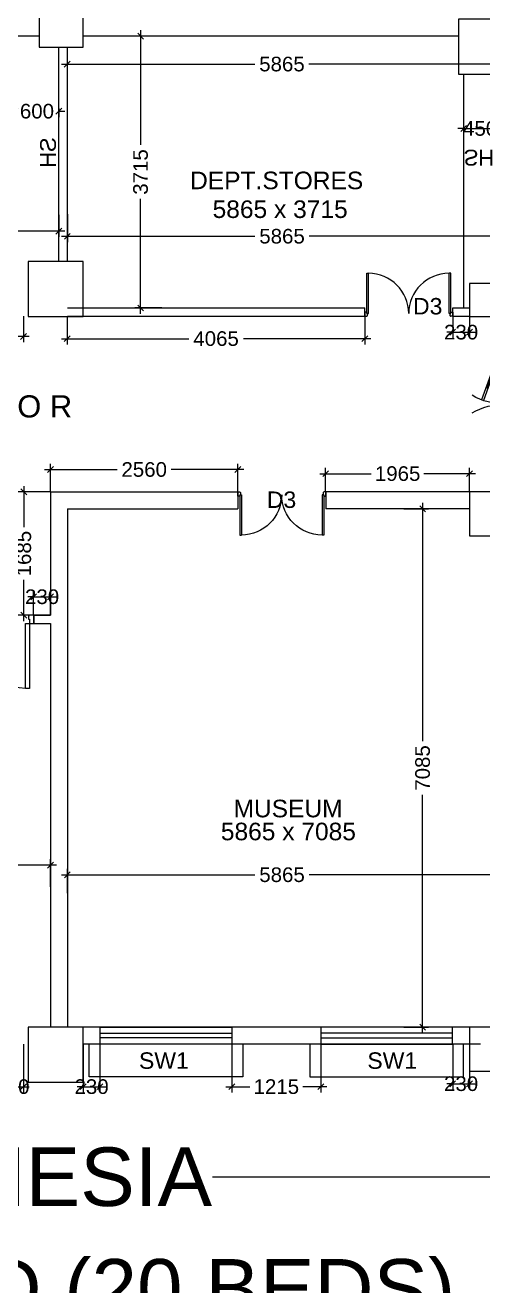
# Model space of a CAD drawing. Extents: x 7897917 to 8423973, y -6487334 to -6173396.
# Drawn here: x 8022005 to 8028255, y -6416719 to -6399491 of the extents above; entities that cross this region are included whole.
import ezdxf
from ezdxf.enums import TextEntityAlignment as Align

# ---------------------------------------------------------------- set-up
doc = ezdxf.new("R2010")
doc.units = 0
doc.header["$LTSCALE"] = 600
doc.header["$MEASUREMENT"] = 0
doc.header["$PDMODE"] = 35
doc.linetypes.add('HIDDEN', pattern=[0.375, 0.25, -0.125])
doc.layers.get('0').update_dxf_attribs({"linetype": 'CONTINUOUS'})
doc.layers.get('Defpoints').update_dxf_attribs({"linetype": 'CONTINUOUS'})
for name, color, linetype in [('chajja', 7, 'CONTINUOUS'), ('DIM-TEXT', 8, 'CONTINUOUS'), ('DOOR', 32, 'CONTINUOUS'), ('joinery', 7, 'CONTINUOUS'), ('LA-column', 3, 'CONTINUOUS'), ('Room Dim', 1, 'CONTINUOUS'), ('Shleves', 7, 'CONTINUOUS'), ('TEXT', 6, 'CONTINUOUS'), ('TXT', 6, 'CONTINUOUS'), ('Walls', 7, 'CONTINUOUS'), ('WIN', 151, 'CONTINUOUS'), ('Working Dim', 5, 'CONTINUOUS')]:
    doc.layers.add(name, color=color, linetype=linetype)
doc.styles.add('ari', font='arial.ttf')
doc.styles.add('ARIAL', font='arial.ttf')
doc.styles.add('RT', font='romant.shx')
doc.dimstyles.new('int. dim', dxfattribs={"dimtxt": 450, "dimasz": 80, "dimexe": 80, "dimexo": 0, "dimgap": 70, "dimtad": 0, "dimdec": 0, "dimzin": 12, "dimdsep": 46, "dimtxsty": 'ari', "dimblk": 'OBLIQUE', "dimcen": 2, "dimdle": 80, "dimclrd": 256, "dimclre": 256, "dimclrt": 6, "dimadec": 0, "dimazin": 0, "dimtfac": 1, "dimtdec": 0, "dimtix": 1, "dimtmove": 2, "dimatfit": 3, "dimfxl": 1, "dimtolj": 1, "dimtzin": 0, "dimlwd": -1, "dimlwe": -1, "dimarcsym": 0})
doc.dimstyles.new('TEXT', dxfattribs={"dimscale": 0, "dimtxt": 600, "dimasz": 300, "dimexe": 300, "dimexo": 30, "dimgap": 50, "dimtad": 0, "dimdec": 0, "dimzin": 0, "dimdsep": 46, "dimtxsty": 'RT', "dimblk": 'OBLIQUE', "dimcen": 0.09, "dimdle": 300, "dimclrd": 256, "dimclre": 256, "dimclrt": 170, "dimadec": 0, "dimazin": 0, "dimtfac": 1, "dimtdec": 0, "dimtofl": 0, "dimtmove": 2, "dimatfit": 3, "dimfxl": 1, "dimfrac": 2, "dimtolj": 1, "dimtzin": 0, "dimlwd": -1, "dimlwe": -1, "dimarcsym": 0})

# ---------------------------------------------------------------- blocks, each defined once
blk = doc.blocks.new('_Oblique')
at = {"color": 0, "linetype": 'ByBlock', "lineweight": -2}
blk.add_line((-0.5, -0.5), (0.5, 0.5), dxfattribs=at)
blk = doc.blocks.new('*D875')
at = {"layer": 'Defpoints', "color": 0, "linetype": 'Continuous', "transparency": 16777216}
for p in [(7997754, -6413865, 1), (8038814, -6413785, -10), (8038814, -6415234)]:
    blk.add_point(p, dxfattribs=at)
at = {"layer": 'DIM-TEXT', "transparency": 16777216}
for p, q in [((7997754, -6413865), (7997754, -6415534)), ((8038814, -6413785), (8038814, -6415534)), ((7997454, -6415234), (8012003, -6415234)), ((8039114, -6415234), (8024565, -6415234))]:
    blk.add_line(p, q, dxfattribs=at)
at = {"layer": 'DIM-TEXT', "linetype": 'Continuous', "transparency": 16777216, "xscale": 300, "yscale": 300, "zscale": 300, "rotation": 180}
blk.add_blockref('_Oblique', (7997754, -6415234), dxfattribs=at)
at = {"layer": 'DIM-TEXT', "linetype": 'Continuous', "transparency": 16777216, "xscale": 300, "yscale": 300, "zscale": 300}
blk.add_blockref('_Oblique', (8038814, -6415234), dxfattribs=at)
at = {"layer": 'DIM-TEXT', "color": 170, "linetype": 'Continuous', "transparency": 16777216, "insert": (8018284, -6415234), "char_height": 750, "attachment_point": 5, "style": 'ari'}
blk.add_mtext('\\A1;{\\H1.067x;DEPT. OF ANESTHESIA}', dxfattribs=at)
blk = doc.blocks.new('Z$W@#1275')
at = {"layer": 'DOOR'}
for p, q in [((73, 1500), (0, 1500)), ((0, 1500), (0, 1467)), ((0, 1467), (2, 1467)), ((11, 1456), (11, 1458)), ((11, 1456), (47, 1456)), ((47, 1467), (736, 1467)), ((47, 1467), (47, 1439)), ((47, 1456), (47, 1467)), ((47, 1467), (73, 1467)), ((47, 1439), (736, 1439)), ((73, 1467), (73, 1500)), ((736, 1467), (736, 1439)), ((0, 33), (2, 33)), ((0, 0), (0, 33)), ((73, 0), (0, 0)), ((11, 44), (11, 42)), ((11, 44), (47, 44)), ((47, 61), (736, 61)), ((47, 33), (47, 61)), ((47, 44), (47, 33)), ((47, 33), (736, 33)), ((47, 33), (73, 33)), ((73, 33), (73, 0)), ((736, 33), (736, 61))]:
    blk.add_line(p, q, dxfattribs=at)
for centre, start, end in [((11, 1467), 180, 270), ((11, 33), 90, 180)]:
    blk.add_arc(centre, 9.13, start, end, dxfattribs=at)
at = {"layer": 'DOOR', "color": 145}
for centre, start, end in [((47, 1439), 270, 0), ((47, 61), 0, 90)]:
    blk.add_arc(centre, 689, start, end, dxfattribs=at)
blk = doc.blocks.new('1000')
at = {"layer": 'DOOR'}
for p, q in [((0, -100), (0, 0)), ((0, 0), (50, 0)), ((50, -100), (0, -100)), ((50, 0), (50, -2)), ((63, -49), (50, -49)), ((50, -49), (50, -100)), ((50, -100), (50, -901)), ((100, -100), (50, -100)), ((63, -13), (61, -13)), ((63, -13), (63, -49)), ((100, -901), (100, -100)), ((837, -13), (837, -49)), ((837, -13), (839, -13)), ((837, -49), (850, -49)), ((850, 0), (850, -2)), ((900, 0), (850, 0)), ((850, -49), (850, -100)), ((850, -100), (900, -100)), ((900, -100), (900, 0)), ((50, -901), (100, -901))]:
    blk.add_line(p, q, dxfattribs=at)
for centre, major_axis, start_param, end_param in [((50, -13), (-7.95, 7.95), 3.926991, 5.497787), ((850, -13), (7.95, 7.95), 0.785398, 2.356194)]:
    blk.add_ellipse(centre, major_axis=major_axis, ratio=1, start_param=start_param, end_param=end_param, dxfattribs=at)
at = {"layer": 'DOOR', "color": 145}
blk.add_ellipse((64, -115), major_axis=(-520, 590), ratio=1, start_param=2.464943, end_param=4.009476, dxfattribs=at)
blk = doc.blocks.new('*D2145')
at = {"layer": 'Defpoints', "color": 0, "transparency": 16777216}
for p in [(8027844, -6403470, 13), (8028074, -6403470, 13), (8028074, -6403687)]:
    blk.add_point(p, dxfattribs=at)
at = {"layer": 'Working Dim', "transparency": 16777216}
for p, q in [((8027844, -6403470), (8027844, -6403767)), ((8028074, -6403470), (8028074, -6403767)), ((8027844, -6403687), (8027764, -6403687)), ((8027844, -6403687), (8028074, -6403687)), ((8028074, -6403687), (8028154, -6403687))]:
    blk.add_line(p, q, dxfattribs=at)
at = {"layer": 'Working Dim', "transparency": 16777216, "xscale": 80, "yscale": 80, "zscale": 80}
blk.add_blockref('_Oblique', (8027844, -6403687), dxfattribs=at)
at = {"layer": 'Working Dim', "transparency": 16777216, "xscale": 80, "yscale": 80, "zscale": 80, "rotation": 180}
blk.add_blockref('_Oblique', (8028074, -6403687), dxfattribs=at)
at = {"layer": 'Working Dim', "color": 6, "transparency": 16777216, "insert": (8027959, -6403687), "char_height": 200, "attachment_point": 5, "style": 'ari'}
blk.add_mtext('\\A1;230', dxfattribs=at)
blk = doc.blocks.new('*D2154')
at = {"layer": 'Defpoints', "color": 0, "transparency": 16777216}
for p in [(8022350, -6410970), (8018236, -6411265, 13), (8022350, -6411265, 13)]:
    blk.add_point(p, dxfattribs=at)
at = {"layer": 'Working Dim', "transparency": 16777216}
for p, q in [((8018236, -6411265), (8018236, -6410890)), ((8022350, -6411265), (8022350, -6410890)), ((8018156, -6410970), (8019920, -6410970)), ((8022430, -6410970), (8020666, -6410970))]:
    blk.add_line(p, q, dxfattribs=at)
at = {"layer": 'Working Dim', "transparency": 16777216, "xscale": 80, "yscale": 80, "zscale": 80, "rotation": 180}
blk.add_blockref('_Oblique', (8018236, -6410970), dxfattribs=at)
at = {"layer": 'Working Dim', "transparency": 16777216, "xscale": 80, "yscale": 80, "zscale": 80}
blk.add_blockref('_Oblique', (8022350, -6410970), dxfattribs=at)
at = {"layer": 'Working Dim', "color": 6, "transparency": 16777216, "insert": (8020293, -6410970), "char_height": 200, "attachment_point": 5, "style": 'ari'}
blk.add_mtext('\\A1;4115', dxfattribs=at)
blk = doc.blocks.new('*D2159')
at = {"layer": 'Defpoints', "color": 0, "transparency": 16777216}
for p in [(8027177, -6406100, 13), (8027434, -6406100), (8027176, -6413185, 2)]:
    blk.add_point(p, dxfattribs=at)
at = {"layer": 'Working Dim', "transparency": 16777216}
for p, q in [((8027177, -6406100), (8027514, -6406100)), ((8027434, -6406020), (8027434, -6409274)), ((8027434, -6413265), (8027434, -6410011)), ((8027176, -6413185), (8027514, -6413185))]:
    blk.add_line(p, q, dxfattribs=at)
at = {"layer": 'Working Dim', "transparency": 16777216, "xscale": 80, "yscale": 80, "zscale": 80}
for p, rotation in [((8027434, -6406100), 90), ((8027434, -6413185), 270)]:
    blk.add_blockref('_Oblique', p, dxfattribs=dict(at, rotation=rotation))
at = {"layer": 'Working Dim', "color": 6, "transparency": 16777216, "insert": (8027434, -6409642), "char_height": 200, "attachment_point": 5, "rotation": 90, "style": 'ari'}
blk.add_mtext('\\A1;7085', dxfattribs=at)
blk = doc.blocks.new('*D2161')
at = {"layer": 'Defpoints', "color": 0, "transparency": 16777216}
for p in [(8028445, -6411102), (8022580, -6411351, 13), (8028445, -6411351, 5)]:
    blk.add_point(p, dxfattribs=at)
at = {"layer": 'Working Dim', "transparency": 16777216}
for p, q in [((8022500, -6411102), (8025143, -6411102)), ((8022580, -6411351), (8022580, -6411022)), ((8028525, -6411102), (8025882, -6411102)), ((8028445, -6411351), (8028445, -6411022))]:
    blk.add_line(p, q, dxfattribs=at)
at = {"layer": 'Working Dim', "transparency": 16777216, "xscale": 80, "yscale": 80, "zscale": 80, "rotation": 180}
blk.add_blockref('_Oblique', (8022580, -6411102), dxfattribs=at)
at = {"layer": 'Working Dim', "transparency": 16777216, "xscale": 80, "yscale": 80, "zscale": 80}
blk.add_blockref('_Oblique', (8028445, -6411102), dxfattribs=at)
at = {"layer": 'Working Dim', "color": 6, "transparency": 16777216, "insert": (8025513, -6411102), "char_height": 200, "attachment_point": 5, "style": 'ari'}
blk.add_mtext('\\A1;5865', dxfattribs=at)
blk = doc.blocks.new('*D2164')
at = {"layer": 'Defpoints', "color": 0, "transparency": 16777216}
for p in [(8022350, -6407303), (8022120, -6407554, 13), (8022350, -6407554, 13)]:
    blk.add_point(p, dxfattribs=at)
at = {"layer": 'Working Dim', "transparency": 16777216}
for p, q in [((8022120, -6407303), (8022040, -6407303)), ((8022120, -6407554), (8022120, -6407223)), ((8022120, -6407303), (8022350, -6407303)), ((8022350, -6407554), (8022350, -6407223)), ((8022350, -6407303), (8022430, -6407303))]:
    blk.add_line(p, q, dxfattribs=at)
at = {"layer": 'Working Dim', "transparency": 16777216, "xscale": 80, "yscale": 80, "zscale": 80}
blk.add_blockref('_Oblique', (8022120, -6407303), dxfattribs=at)
at = {"layer": 'Working Dim', "transparency": 16777216, "xscale": 80, "yscale": 80, "zscale": 80, "rotation": 180}
blk.add_blockref('_Oblique', (8022350, -6407303), dxfattribs=at)
at = {"layer": 'Working Dim', "color": 6, "transparency": 16777216, "insert": (8022235, -6407303), "char_height": 200, "attachment_point": 5, "style": 'ari'}
blk.add_mtext('\\A1;230', dxfattribs=at)
blk = doc.blocks.new('*D2166')
at = {"layer": 'Defpoints', "color": 0, "transparency": 16777216}
for p in [(8024909, -6405564), (8022350, -6405869, 13), (8024909, -6405869, 13)]:
    blk.add_point(p, dxfattribs=at)
at = {"layer": 'Working Dim', "transparency": 16777216}
for p, q in [((8022270, -6405564), (8023260, -6405564)), ((8022350, -6405869), (8022350, -6405484)), ((8024989, -6405564), (8024000, -6405564)), ((8024909, -6405869), (8024909, -6405484))]:
    blk.add_line(p, q, dxfattribs=at)
at = {"layer": 'Working Dim', "transparency": 16777216, "xscale": 80, "yscale": 80, "zscale": 80, "rotation": 180}
blk.add_blockref('_Oblique', (8022350, -6405564), dxfattribs=at)
at = {"layer": 'Working Dim', "transparency": 16777216, "xscale": 80, "yscale": 80, "zscale": 80}
blk.add_blockref('_Oblique', (8024909, -6405564), dxfattribs=at)
at = {"layer": 'Working Dim', "color": 6, "transparency": 16777216, "insert": (8023630, -6405564), "char_height": 200, "attachment_point": 5, "style": 'ari'}
blk.add_mtext('\\A1;2560', dxfattribs=at)
blk = doc.blocks.new('*D2168')
at = {"layer": 'Defpoints', "color": 0, "transparency": 16777216}
for p in [(8022350, -6405869, 13), (8021986, -6407554), (8022350, -6407554, 13)]:
    blk.add_point(p, dxfattribs=at)
at = {"layer": 'Working Dim', "transparency": 16777216}
for p, q in [((8022350, -6405869), (8021906, -6405869)), ((8021986, -6405789), (8021986, -6406352)), ((8021986, -6407634), (8021986, -6407072)), ((8022350, -6407554), (8021906, -6407554))]:
    blk.add_line(p, q, dxfattribs=at)
at = {"layer": 'Working Dim', "transparency": 16777216, "xscale": 80, "yscale": 80, "zscale": 80}
for p, rotation in [((8021986, -6405869), 90), ((8021986, -6407554), 270)]:
    blk.add_blockref('_Oblique', p, dxfattribs=dict(at, rotation=rotation))
at = {"layer": 'Working Dim', "color": 6, "transparency": 16777216, "insert": (8021986, -6406712), "char_height": 200, "attachment_point": 5, "rotation": 90, "style": 'ari'}
blk.add_mtext('\\A1;1685', dxfattribs=at)
blk = doc.blocks.new('*D2170')
at = {"layer": 'Defpoints', "color": 0, "transparency": 16777216}
for p in [(8028074, -6405620), (8026109, -6405869, 13), (8028074, -6405870, 3)]:
    blk.add_point(p, dxfattribs=at)
at = {"layer": 'Working Dim', "transparency": 16777216}
for p, q in [((8026109, -6405869), (8026109, -6405540)), ((8028074, -6405870), (8028074, -6405540)), ((8026029, -6405620), (8026732, -6405620)), ((8028154, -6405620), (8027452, -6405620))]:
    blk.add_line(p, q, dxfattribs=at)
at = {"layer": 'Working Dim', "transparency": 16777216, "xscale": 80, "yscale": 80, "zscale": 80, "rotation": 180}
blk.add_blockref('_Oblique', (8026109, -6405620), dxfattribs=at)
at = {"layer": 'Working Dim', "transparency": 16777216, "xscale": 80, "yscale": 80, "zscale": 80}
blk.add_blockref('_Oblique', (8028074, -6405620), dxfattribs=at)
at = {"layer": 'Working Dim', "color": 6, "transparency": 16777216, "insert": (8027092, -6405620), "char_height": 200, "attachment_point": 5, "style": 'ari'}
blk.add_mtext('\\A1;1965', dxfattribs=at)
blk = doc.blocks.new('*D2171')
at = {"layer": 'Defpoints', "color": 0, "transparency": 16777216}
for p in [(8022579, -6403470, 13), (8026644, -6403470, 13), (8022579, -6403775)]:
    blk.add_point(p, dxfattribs=at)
at = {"layer": 'Working Dim', "transparency": 16777216}
for p, q in [((8022579, -6403470), (8022579, -6403855)), ((8026644, -6403470), (8026644, -6403855)), ((8022499, -6403775), (8024238, -6403775)), ((8026724, -6403775), (8024985, -6403775))]:
    blk.add_line(p, q, dxfattribs=at)
at = {"layer": 'Working Dim', "transparency": 16777216, "xscale": 80, "yscale": 80, "zscale": 80, "rotation": 180}
blk.add_blockref('_Oblique', (8022579, -6403775), dxfattribs=at)
at = {"layer": 'Working Dim', "transparency": 16777216, "xscale": 80, "yscale": 80, "zscale": 80}
blk.add_blockref('_Oblique', (8026644, -6403775), dxfattribs=at)
at = {"layer": 'Working Dim', "color": 6, "transparency": 16777216, "insert": (8024612, -6403775), "char_height": 200, "attachment_point": 5, "style": 'ari'}
blk.add_mtext('\\A1;4065', dxfattribs=at)
blk = doc.blocks.new('*D2173')
at = {"layer": 'Defpoints', "color": 0, "transparency": 16777216}
for p in [(8018795, -6403469, 2), (8021980, -6403469, 2), (8018795, -6403744)]:
    blk.add_point(p, dxfattribs=at)
at = {"layer": 'Working Dim', "transparency": 16777216}
for p, q in [((8018795, -6403469), (8018795, -6403824)), ((8021980, -6403469), (8021980, -6403824)), ((8018715, -6403744), (8020018, -6403744)), ((8022060, -6403744), (8020757, -6403744))]:
    blk.add_line(p, q, dxfattribs=at)
at = {"layer": 'Working Dim', "transparency": 16777216, "xscale": 80, "yscale": 80, "zscale": 80, "rotation": 180}
blk.add_blockref('_Oblique', (8018795, -6403744), dxfattribs=at)
at = {"layer": 'Working Dim', "transparency": 16777216, "xscale": 80, "yscale": 80, "zscale": 80}
blk.add_blockref('_Oblique', (8021980, -6403744), dxfattribs=at)
at = {"layer": 'Working Dim', "color": 6, "transparency": 16777216, "insert": (8020388, -6403744), "char_height": 200, "attachment_point": 5, "style": 'ari'}
blk.add_mtext('\\A1;3185', dxfattribs=at)
blk = doc.blocks.new('*D2186')
at = {"layer": 'Defpoints', "color": 0, "transparency": 16777216}
for p in [(8017680, -6402120, 13), (8022465, -6402081, 2), (8022465, -6402305)]:
    blk.add_point(p, dxfattribs=at)
at = {"layer": 'Working Dim', "transparency": 16777216}
for p, q in [((8017680, -6402120), (8017680, -6402385)), ((8022465, -6402081), (8022465, -6402385)), ((8017600, -6402305), (8019699, -6402305)), ((8022545, -6402305), (8020446, -6402305))]:
    blk.add_line(p, q, dxfattribs=at)
at = {"layer": 'Working Dim', "transparency": 16777216, "xscale": 80, "yscale": 80, "zscale": 80, "rotation": 180}
blk.add_blockref('_Oblique', (8017680, -6402305), dxfattribs=at)
at = {"layer": 'Working Dim', "transparency": 16777216, "xscale": 80, "yscale": 80, "zscale": 80}
blk.add_blockref('_Oblique', (8022465, -6402305), dxfattribs=at)
at = {"layer": 'Working Dim', "color": 6, "transparency": 16777216, "insert": (8020073, -6402305), "char_height": 200, "attachment_point": 5, "style": 'ari'}
blk.add_mtext('\\A1;4785', dxfattribs=at)
blk = doc.blocks.new('*D2188')
at = {"layer": 'Defpoints', "color": 0, "transparency": 16777216}
for p in [(8022580, -6402072, 2), (8028445, -6402072, 13), (8028445, -6402376)]:
    blk.add_point(p, dxfattribs=at)
at = {"layer": 'Working Dim', "transparency": 16777216}
for p, q in [((8022580, -6402072), (8022580, -6402456)), ((8028445, -6402072), (8028445, -6402456)), ((8022500, -6402376), (8025143, -6402376)), ((8028525, -6402376), (8025882, -6402376))]:
    blk.add_line(p, q, dxfattribs=at)
at = {"layer": 'Working Dim', "transparency": 16777216, "xscale": 80, "yscale": 80, "zscale": 80, "rotation": 180}
blk.add_blockref('_Oblique', (8022580, -6402376), dxfattribs=at)
at = {"layer": 'Working Dim', "transparency": 16777216, "xscale": 80, "yscale": 80, "zscale": 80}
blk.add_blockref('_Oblique', (8028445, -6402376), dxfattribs=at)
at = {"layer": 'Working Dim', "color": 6, "transparency": 16777216, "insert": (8025513, -6402376), "char_height": 200, "attachment_point": 5, "style": 'ari'}
blk.add_mtext('\\A1;5865', dxfattribs=at)
blk = doc.blocks.new('*D2190')
at = {"layer": 'Defpoints', "color": 0, "transparency": 16777216}
for p in [(8023581, -6399640), (8023870, -6399640, 5), (8023870, -6403355, 13)]:
    blk.add_point(p, dxfattribs=at)
at = {"layer": 'Working Dim', "transparency": 16777216}
for p, q in [((8023581, -6399560), (8023581, -6401128)), ((8023870, -6399640), (8023501, -6399640)), ((8023581, -6403435), (8023581, -6401866)), ((8023870, -6403355), (8023501, -6403355))]:
    blk.add_line(p, q, dxfattribs=at)
at = {"layer": 'Working Dim', "transparency": 16777216, "xscale": 80, "yscale": 80, "zscale": 80}
for p, rotation in [((8023581, -6399640), 90), ((8023581, -6403355), 270)]:
    blk.add_blockref('_Oblique', p, dxfattribs=dict(at, rotation=rotation))
at = {"layer": 'Working Dim', "color": 6, "transparency": 16777216, "insert": (8023581, -6401497), "char_height": 200, "attachment_point": 5, "rotation": 90, "style": 'ari'}
blk.add_mtext('\\A1;3715', dxfattribs=at)
blk = doc.blocks.new('*D2193')
at = {"layer": 'Defpoints', "color": 0, "transparency": 16777216}
for p in [(8022579, -6399929), (8022579, -6400023), (8028444, -6400516)]:
    blk.add_point(p, dxfattribs=at)
at = {"layer": 'Working Dim', "transparency": 16777216}
for p, q in [((8022499, -6400023), (8025142, -6400023)), ((8022579, -6399929), (8022579, -6400103)), ((8028524, -6400023), (8025881, -6400023)), ((8028444, -6400516), (8028444, -6399943))]:
    blk.add_line(p, q, dxfattribs=at)
at = {"layer": 'Working Dim', "transparency": 16777216, "xscale": 80, "yscale": 80, "zscale": 80, "rotation": 180}
blk.add_blockref('_Oblique', (8022579, -6400023), dxfattribs=at)
at = {"layer": 'Working Dim', "transparency": 16777216, "xscale": 80, "yscale": 80, "zscale": 80}
blk.add_blockref('_Oblique', (8028444, -6400023), dxfattribs=at)
at = {"layer": 'Working Dim', "color": 6, "transparency": 16777216, "insert": (8025512, -6400023), "char_height": 200, "attachment_point": 5, "style": 'ari'}
blk.add_mtext('\\A1;5865', dxfattribs=at)
blk = doc.blocks.new('*D2207')
at = {"layer": 'Defpoints', "color": 0, "transparency": 16777216}
for p in [(8021680, -6413415), (8021980, -6413415), (8021980, -6413998)]:
    blk.add_point(p, dxfattribs=at)
at = {"layer": 'Working Dim', "transparency": 16777216}
for p, q in [((8021680, -6413415), (8021680, -6414078)), ((8021980, -6413415), (8021980, -6414078)), ((8021680, -6413998), (8021600, -6413998)), ((8021680, -6413998), (8021980, -6413998)), ((8021980, -6413998), (8022060, -6413998))]:
    blk.add_line(p, q, dxfattribs=at)
at = {"layer": 'Working Dim', "transparency": 16777216, "xscale": 80, "yscale": 80, "zscale": 80}
blk.add_blockref('_Oblique', (8021680, -6413998), dxfattribs=at)
at = {"layer": 'Working Dim', "transparency": 16777216, "xscale": 80, "yscale": 80, "zscale": 80, "rotation": 180}
blk.add_blockref('_Oblique', (8021980, -6413998), dxfattribs=at)
at = {"layer": 'Working Dim', "color": 6, "transparency": 16777216, "insert": (8021830, -6413998), "char_height": 200, "attachment_point": 5, "style": 'ari'}
blk.add_mtext('\\A1;300', dxfattribs=at)
blk = doc.blocks.new('*D2208')
at = {"layer": 'Defpoints', "color": 0, "transparency": 16777216}
for p in [(8022796, -6413415, 2), (8023026, -6413415), (8023026, -6413998)]:
    blk.add_point(p, dxfattribs=at)
at = {"layer": 'Working Dim', "transparency": 16777216}
for p, q in [((8022796, -6413415), (8022796, -6414078)), ((8023026, -6413415), (8023026, -6414078)), ((8022796, -6413998), (8022716, -6413998)), ((8022796, -6413998), (8023026, -6413998)), ((8023026, -6413998), (8023106, -6413998))]:
    blk.add_line(p, q, dxfattribs=at)
at = {"layer": 'Working Dim', "transparency": 16777216, "xscale": 80, "yscale": 80, "zscale": 80}
blk.add_blockref('_Oblique', (8022796, -6413998), dxfattribs=at)
at = {"layer": 'Working Dim', "transparency": 16777216, "xscale": 80, "yscale": 80, "zscale": 80, "rotation": 180}
blk.add_blockref('_Oblique', (8023026, -6413998), dxfattribs=at)
at = {"layer": 'Working Dim', "color": 6, "transparency": 16777216, "insert": (8022911, -6413998), "char_height": 200, "attachment_point": 5, "style": 'ari'}
blk.add_mtext('\\A1;230', dxfattribs=at)
blk = doc.blocks.new('*D2209')
at = {"layer": 'Defpoints', "color": 0, "transparency": 16777216}
for p in [(8024826, -6413415), (8026044, -6413415), (8026044, -6413998)]:
    blk.add_point(p, dxfattribs=at)
at = {"layer": 'Working Dim', "transparency": 16777216}
for p, q in [((8024826, -6413415), (8024826, -6414078)), ((8026044, -6413415), (8026044, -6414078)), ((8024746, -6413998), (8025075, -6413998)), ((8026124, -6413998), (8025795, -6413998))]:
    blk.add_line(p, q, dxfattribs=at)
at = {"layer": 'Working Dim', "transparency": 16777216, "xscale": 80, "yscale": 80, "zscale": 80, "rotation": 180}
blk.add_blockref('_Oblique', (8024826, -6413998), dxfattribs=at)
at = {"layer": 'Working Dim', "transparency": 16777216, "xscale": 80, "yscale": 80, "zscale": 80}
blk.add_blockref('_Oblique', (8026044, -6413998), dxfattribs=at)
at = {"layer": 'Working Dim', "color": 6, "transparency": 16777216, "insert": (8025435, -6413998), "char_height": 200, "attachment_point": 5, "style": 'ari'}
blk.add_mtext('\\A1;1215', dxfattribs=at)
blk = doc.blocks.new('*D2210')
at = {"layer": 'Defpoints', "color": 0, "transparency": 16777216}
for p in [(8027844, -6413415), (8028074, -6413415), (8028074, -6413958)]:
    blk.add_point(p, dxfattribs=at)
at = {"layer": 'Working Dim', "transparency": 16777216}
for p, q in [((8027844, -6413415), (8027844, -6414038)), ((8028074, -6413415), (8028074, -6414038)), ((8027844, -6413958), (8027764, -6413958)), ((8027844, -6413958), (8028074, -6413958)), ((8028074, -6413958), (8028154, -6413958))]:
    blk.add_line(p, q, dxfattribs=at)
at = {"layer": 'Working Dim', "transparency": 16777216, "xscale": 80, "yscale": 80, "zscale": 80}
blk.add_blockref('_Oblique', (8027844, -6413958), dxfattribs=at)
at = {"layer": 'Working Dim', "transparency": 16777216, "xscale": 80, "yscale": 80, "zscale": 80, "rotation": 180}
blk.add_blockref('_Oblique', (8028074, -6413958), dxfattribs=at)
at = {"layer": 'Working Dim', "color": 6, "transparency": 16777216, "insert": (8027959, -6413958), "char_height": 200, "attachment_point": 5, "style": 'ari'}
blk.add_mtext('\\A1;230', dxfattribs=at)
blk = doc.blocks.new('A$C02430674')
at = {"layer": 'Shleves', "color": 10, "style": 'ARIAL'}
blk.add_text('SH', height=720, dxfattribs=at).set_placement((-753, 322, -97))
blk = doc.blocks.new('Z$W@#5624')
at = {"layer": 'DOOR'}
for p, q in [((19, 470), (840, 769)), ((28, 446), (849, 745)), ((188, 518), (680, 697)), ((676, 709), (685, 685)), ((183, 529), (192, 506)), ((0, 400), (0, 499)), ((0, 499), (25, 499)), ((0, 400), (25, 400)), ((19, 470), (28, 446)), ((25, 400), (25, 499)), ((1770, 453), (949, 154)), ((1779, 429), (957, 130)), ((1610, 381), (1117, 202)), ((1614, 369), (1606, 393)), ((1779, 429), (1770, 453)), ((1798, 499), (1773, 499)), ((1773, 400), (1773, 499)), ((1798, 400), (1773, 400)), ((1798, 400), (1798, 499)), ((1113, 214), (1122, 190))]:
    blk.add_line(p, q, dxfattribs=at)
at = {"layer": 'DOOR', "color": 145}
for centre, start_param, end_param in [((0, 449), 2.617994, 3.665191), ((1798, 449), -0.523599, 0.523599)]:
    blk.add_ellipse(centre, major_axis=(-899, 0), ratio=1, start_param=start_param, end_param=end_param, dxfattribs=at)
blk = doc.blocks.new('*D2216')
at = {"layer": 'Defpoints', "color": 0, "transparency": 16777216}
for p in [(8027994, -6400806), (8028444, -6400806), (8028444, -6400903)]:
    blk.add_point(p, dxfattribs=at)
at = {"layer": 'Working Dim', "transparency": 16777216}
for p, q in [((8027994, -6400903), (8027914, -6400903)), ((8027994, -6400806), (8027994, -6400983)), ((8027994, -6400903), (8028444, -6400903)), ((8028444, -6400806), (8028444, -6400983)), ((8028444, -6400903), (8028524, -6400903))]:
    blk.add_line(p, q, dxfattribs=at)
at = {"layer": 'Working Dim', "transparency": 16777216, "xscale": 80, "yscale": 80, "zscale": 80}
blk.add_blockref('_Oblique', (8027994, -6400903), dxfattribs=at)
at = {"layer": 'Working Dim', "transparency": 16777216, "xscale": 80, "yscale": 80, "zscale": 80, "rotation": 180}
blk.add_blockref('_Oblique', (8028444, -6400903), dxfattribs=at)
at = {"layer": 'Working Dim', "color": 6, "transparency": 16777216, "insert": (8028219, -6400903), "char_height": 200, "attachment_point": 5, "style": 'ari'}
blk.add_mtext('\\A1;450', dxfattribs=at)
blk = doc.blocks.new('*D2217')
at = {"layer": 'Defpoints', "color": 0, "transparency": 16777216}
for p in [(8021865, -6400631), (8022465, -6400631), (8022465, -6400667)]:
    blk.add_point(p, dxfattribs=at)
at = {"layer": 'Working Dim', "transparency": 16777216}
for p, q in [((8021865, -6400667), (8021785, -6400667)), ((8021865, -6400631), (8021865, -6400747)), ((8021865, -6400667), (8021874, -6400667)), ((8022465, -6400667), (8022456, -6400667)), ((8022465, -6400631), (8022465, -6400747)), ((8022465, -6400667), (8022545, -6400667))]:
    blk.add_line(p, q, dxfattribs=at)
at = {"layer": 'Working Dim', "transparency": 16777216, "xscale": 80, "yscale": 80, "zscale": 80}
blk.add_blockref('_Oblique', (8021865, -6400667), dxfattribs=at)
at = {"layer": 'Working Dim', "transparency": 16777216, "xscale": 80, "yscale": 80, "zscale": 80, "rotation": 180}
blk.add_blockref('_Oblique', (8022465, -6400667), dxfattribs=at)
at = {"layer": 'Working Dim', "color": 6, "transparency": 16777216, "insert": (8022165, -6400667), "char_height": 200, "attachment_point": 5, "style": 'ari'}
blk.add_mtext('\\A1;600', dxfattribs=at)
blk = doc.blocks.new('*D2279')
at = {"layer": 'Defpoints', "color": 0, "linetype": 'Continuous', "transparency": 16777216}
for p in [(8038814, -6416874), (7997754, -6418964, 1), (8038814, -6419044, -10)]:
    blk.add_point(p, dxfattribs=at)
at = {"layer": 'DIM-TEXT', "transparency": 16777216}
for p, q in [((7997754, -6418964), (7997754, -6416574)), ((8038814, -6419044), (8038814, -6416574)), ((7997454, -6416874), (8008700, -6416874)), ((8039114, -6416874), (8027868, -6416874))]:
    blk.add_line(p, q, dxfattribs=at)
at = {"layer": 'DIM-TEXT', "linetype": 'Continuous', "transparency": 16777216, "xscale": 300, "yscale": 300, "zscale": 300, "rotation": 180}
blk.add_blockref('_Oblique', (7997754, -6416874), dxfattribs=at)
at = {"layer": 'DIM-TEXT', "linetype": 'Continuous', "transparency": 16777216, "xscale": 300, "yscale": 300, "zscale": 300}
blk.add_blockref('_Oblique', (8038814, -6416874), dxfattribs=at)
at = {"layer": 'DIM-TEXT', "color": 170, "linetype": 'Continuous', "transparency": 16777216, "insert": (8018284, -6416874), "char_height": 750, "attachment_point": 5, "style": 'ari'}
blk.add_mtext('\\A1;{\\H1.067x;POST-OPERATIVE WARD (20 BEDS) }', dxfattribs=at)

msp = doc.modelspace()

# ---------------------------------------------------------------- linework, layer by layer
at = {"layer": 'chajja', "linetype": 'HIDDEN', "ltscale": 750}
for points in [[(8024976.467, -6413414.655), (8024976.467, -6413864.655), (8022876.467, -6413864.654), (8022876.467, -6413414.654)], [(8025893.873, -6413414.662), (8025893.873, -6413864.662), (8027993.873, -6413864.661), (8027993.873, -6413414.661)]]:
    msp.add_lwpolyline(points, dxfattribs=at)
at = {"layer": 'LA-column', "color": 2}
for points, elevation in [([(8022796.373, -6399789.676), (8022796.373, -6399189.676), (8022196.373, -6399189.676), (8022196.373, -6399789.676)], 1.031), ([(8028673.877, -6400159.676), (8028673.877, -6399409.676), (8027923.877, -6399409.676), (8027923.877, -6400159.676)], 0.34), ([(8022046.373, -6402719.729), (8022046.373, -6403469.729), (8022796.373, -6403469.729), (8022796.373, -6402719.729)], 3.421), ([(8028073.877, -6403469.723), (8028673.877, -6403469.723), (8028673.877, -6403019.723), (8028073.877, -6403019.723)], 3.421), ([(8028673.873, -6406469.776), (8028673.873, -6405869.776), (8028073.873, -6405869.776), (8028073.873, -6406469.776)], 3.421), ([(8022046.373, -6413934.832), (8022796.373, -6413934.832), (8022796.373, -6413184.832), (8022046.373, -6413184.832)], 3.421), ([(8028673.873, -6413784.819), (8028673.873, -6413184.819), (8028073.873, -6413184.819), (8028073.873, -6413784.819)], 3.421)]:
    msp.add_lwpolyline(points, close=True, dxfattribs=dict(at, elevation=elevation))
at = {"layer": 'Walls', "linetype": 'Continuous'}
for p, q in [((8022196.373, -6399639.577), (8017679.976, -6399639.517)), ((8027923.877, -6399639.596), (8022796.373, -6399639.596)), ((8022465.133, -6402719.546), (8022465.133, -6399789.676)), ((8022580.133, -6402719.546), (8022580.133, -6399789.676)), ((8022580.225, -6403354.549), (8026644.226, -6403354.549)), ((8026644.226, -6403469.549), (8026644.226, -6403354.549)), ((8027844.226, -6403354.549), (8028074.133, -6403354.549)), ((8027844.226, -6403469.549), (8027844.226, -6403354.549)), ((8022580.225, -6403469.549), (8026644.226, -6403469.549)), ((8027844.226, -6403469.549), (8028074.133, -6403469.549)), ((8022350.225, -6405869.167), (8024909.225, -6405869.467)), ((8022350.225, -6405869.167), (8022350.225, -6407554.494)), ((8024909.225, -6405869.467), (8024909.225, -6406100.221)), ((8028073.873, -6405869.608), (8026109.225, -6405869.467)), ((8026109.225, -6405869.467), (8026109.225, -6406100.221)), ((8022580.225, -6406099.167), (8024909.225, -6406099.467)), ((8022580.225, -6406099.167), (8022580.225, -6413184.654)), ((8028073.873, -6406099.608), (8026109.225, -6406099.467)), ((8022120.225, -6407554.494), (8022350.225, -6407554.494)), ((8022120.225, -6407554.494), (8022120.225, -6407669.494)), ((8022120.225, -6407669.494), (8022350.225, -6407669.494)), ((8022350.225, -6407669.494), (8022350.225, -6413184.654)), ((8028224.222, -6413184.661), (8022796.373, -6413184.661)), ((8028224.222, -6413414.661), (8022796.373, -6413414.661))]:
    msp.add_line(p, q, dxfattribs=at)
at = {"layer": 'Walls', "linetype": 'Continuous', "flags": 128}
msp.add_lwpolyline([(8027994.225, -6403354.549), (8027994.225, -6400159.676)], dxfattribs=at)
at = {"layer": 'WIN', "linetype": 'Continuous'}
for points in [[(8024826.467, -6413414.654), (8023026.467, -6413414.654), (8023026.467, -6413184.654), (8024826.467, -6413184.654)], [(8026043.873, -6413414.661), (8027843.873, -6413414.661), (8027843.873, -6413184.661), (8026043.873, -6413184.661)], [(8024826.467, -6413331.871), (8023026.467, -6413331.871), (8023026.467, -6413267.438), (8024826.467, -6413267.438)], [(8026043.873, -6413331.877), (8027843.873, -6413331.877), (8027843.873, -6413267.444), (8026043.873, -6413267.444)]]:
    msp.add_lwpolyline(points, close=True, dxfattribs=at)

# ---------------------------------------------------------------- block references
at = {"layer": 'DOOR', "yscale": 0.8000117540359497, "rotation": 90}
for p, xscale, zscale in [((8027844.226, -6403469.549), 0.8000117540359497, 0.8000117540359497), ((8026109.225, -6405869.467), -0.8000117540359497, 0.8000117528179977)]:
    msp.add_blockref('Z$W@#1275', p, dxfattribs=dict(at, xscale=xscale, zscale=zscale))
at = {"layer": 'DOOR', "linetype": 'Continuous'}
for name, p, xscale, yscale, zscale, rotation in [('Z$W@#5624', (8028109.225, -6405569.605), -1.001247152686119, 1.001247152686119, 1.001247152686119, 270), ('1000', (8022120.225, -6407554.631), -1.111111115664273, 1.111111115664244, 1.111111114894896, 359.9999868412137)]:
    msp.add_blockref(name, p, dxfattribs=dict(at, xscale=xscale, yscale=yscale, zscale=zscale, rotation=rotation))
at = {"layer": 'Shleves', "color": 10, "xscale": -0.3000000044703484, "yscale": 0.3000000044703484, "zscale": 0.3000000044703484}
for p, rotation in [((8022520.982, -6401247.941), 90), ((8028218.076, -6401096.468), 180)]:
    msp.add_blockref('A$C02430674', p, dxfattribs=dict(at, rotation=rotation))

# ---------------------------------------------------------------- texts
at = {"layer": 'joinery', "style": 'ari'}
for p in [(8027301.985, -6403444.103, 8.118), (8025305.467, -6406088.336, 8.118)]:
    msp.add_text('D3', height=225, dxfattribs=at).set_placement(p)
for p in [(8023899.233, -6413753.548), (8027018.992, -6413753.554)]:
    msp.add_text('SW1', height=225, dxfattribs=at).set_placement(p, align=Align.CENTER)
at = {"layer": 'Room Dim', "style": 'ARIAL'}
for s, p in [('5865 x 3715', (8025487.155, -6402125.453)), ('5865 x 7085', (8025599.734, -6410630.101))]:
    msp.add_text(s, height=240, dxfattribs=at).set_placement(p, align=Align.CENTER)
at = {"layer": 'TEXT', "color": 7, "style": 'ARIAL'}
for s, p in [('DEPT.STORES ', (8025486.372, -6401731.973)), ('MUSEUM', (8025594.909, -6410316.092))]:
    msp.add_text(s, height=240, dxfattribs=at).set_placement(p, align=Align.CENTER)
at = {"layer": 'TXT', "color": 7, "style": 'ARIAL'}
msp.add_text('2.40 M      W I D E      C O R R I D O R', height=302.4, dxfattribs=at).set_placement((8019008.728, -6404851.274), align=Align.CENTER)

# ---------------------------------------------------------------- dimensions: what is measured, and where the dimension line sits
at = {"layer": 'DIM-TEXT', "linetype": 'Continuous'}
for base, p1, p2, text, picture, middle in [((8038814.092, -6415234.196, 7.513), (7997753.872, -6413864.735, 8.544), (8038814.092, -6413784.82, -2.749), '{\\H1.067x;DEPT. OF ANESTHESIA}', '*D875', (8018283.982, -6415234.196, 7.513)), ((8038814.092, -6416874.22, 7.513), (7997753.872, -6418963.786, 8.544), (8038814.092, -6419043.702, -2.749), '{\\H1.067x;POST-OPERATIVE WARD (20 BEDS) }', '*D2279', (8018283.982, -6416874.22, 7.513))]:
    dim = msp.add_linear_dim(base=base, p1=p1, p2=p2, angle=180, text=text, dimstyle='TEXT', override={"dimscale": 1, "dimtxt": 750, "dimexo": 0, "dimtxsty": 'ari'}, dxfattribs=at)
    dim.commit()
    dim.dimension.update_dxf_attribs({"geometry": picture, "text_midpoint": middle})
at = {"layer": 'Working Dim'}
for base, p1, p2, picture, middle in [((8023581.104, -6399639.527), (8023870.364, -6403354.549, 13.302), (8023870.364, -6399639.527, 5.131), '*D2190', (8023581.104, -6401497.038)), ((8021986.384, -6407554.494), (8022350.225, -6405869.167, 13.302), (8022350.225, -6407554.494, 13.302), '*D2168', (8021986.384, -6406711.83)), ((8027433.896, -6406099.543), (8027176.039, -6413184.661, 2.39), (8027176.547, -6406099.543, 13.302), '*D2159', (8027433.896, -6409642.102))]:
    dim = msp.add_linear_dim(base=base, p1=p1, p2=p2, angle=90, dimstyle='int. dim', override={"dimtxt": 200}, dxfattribs=at)
    dim.commit()
    dim.dimension.update_dxf_attribs({"geometry": picture, "text_midpoint": middle})
for base, p1, p2, override, picture, middle in [((8022579.133, -6400023.47), (8028444.225, -6400516.463), (8022579.133, -6399928.789), {"dimtxt": 200}, '*D2193', (8025511.679, -6400023.47)), ((8022465.133, -6400667.156), (8021865.133, -6400630.66), (8022465.133, -6400630.66), {"dimtxt": 200, "dimarcsym": 1}, '*D2217', (8022165.133, -6400667.156)), ((8028444.225, -6400902.751), (8027994.225, -6400805.869), (8028444.225, -6400805.869), {"dimtxt": 200, "dimarcsym": 1}, '*D2216', (8028219.225, -6400902.751)), ((8022465.133, -6402304.571), (8017679.986, -6402120.492, 13.302), (8022465.133, -6402081.255, 2.39), {"dimtxt": 200}, '*D2186', (8020072.559, -6402304.571)), ((8028445.225, -6402375.676), (8022580.133, -6402071.698, 2.39), (8028445.225, -6402071.698, 13.302), {"dimtxt": 200}, '*D2188', (8025512.679, -6402375.676)), ((8018794.893, -6403744.123), (8021980.133, -6403469.148, 2.39), (8018794.893, -6403469.148, 2.39), {"dimtxt": 200}, '*D2173', (8020387.513, -6403744.123)), ((8022579.225, -6403774.926), (8026644.226, -6403469.549, 13.302), (8022579.225, -6403469.549, 13.302), {"dimtxt": 200}, '*D2171', (8024611.726, -6403774.926)), ((8028074.133, -6403686.571), (8027844.226, -6403469.549, 13.302), (8028074.133, -6403469.549, 13.302), {"dimtxt": 200}, '*D2145', (8027959.179, -6403686.571)), ((8028073.873, -6405620.216), (8026109.225, -6405869.467, 13.302), (8028073.873, -6405869.776, 3.421), {"dimtxt": 200}, '*D2170', (8027091.549, -6405620.216)), ((8022350.225, -6407303.264), (8022120.225, -6407554.494, 13.302), (8022350.225, -6407554.494, 13.302), {"dimtxt": 200}, '*D2164', (8022235.225, -6407303.264)), ((8022350.225, -6410970.468), (8018235.724, -6411264.592, 13.302), (8022350.225, -6411264.592, 13.302), {"dimtxt": 200}, '*D2154', (8020292.975, -6410970.468)), ((8028445.133, -6411102.41), (8022580.225, -6411351.084, 13.302), (8028445.133, -6411351.084, 5.131), {"dimtxt": 200}, '*D2161', (8025512.679, -6411102.41)), ((8021980.132, -6413998.22), (8021680.132, -6413414.602), (8021980.132, -6413414.648), {"dimtxt": 200}, '*D2207', (8021830.132, -6413998.22)), ((8023026.467, -6413998.22), (8022796.465, -6413414.661, 2.39), (8023026.467, -6413414.661), {"dimtxt": 200}, '*D2208', (8022911.466, -6413998.22)), ((8028073.873, -6413958.22), (8027843.873, -6413414.661), (8028073.873, -6413414.661), {"dimtxt": 200}, '*D2210', (8027958.873, -6413958.22))]:
    dim = msp.add_linear_dim(base=base, p1=p1, p2=p2, dimstyle='int. dim', override=override, dxfattribs=at)
    dim.commit()
    dim.dimension.update_dxf_attribs({"geometry": picture, "text_midpoint": middle})
for base, p1, p2, text, picture, middle in [((8024909.225, -6405563.699), (8022350.225, -6405869.167, 13.302), (8024909.225, -6405869.467, 13.302), '2560', '*D2166', (8023629.725, -6405563.699)), ((8026043.873, -6413998.22), (8024826.467, -6413414.654), (8026043.873, -6413414.922), '1215', '*D2209', (8025435.17, -6413998.22))]:
    dim = msp.add_linear_dim(base=base, p1=p1, p2=p2, text=text, dimstyle='int. dim', override={"dimtxt": 200}, dxfattribs=at)
    dim.commit()
    dim.dimension.update_dxf_attribs({"geometry": picture, "text_midpoint": middle})

doc.saveas('drawing.dxf')
